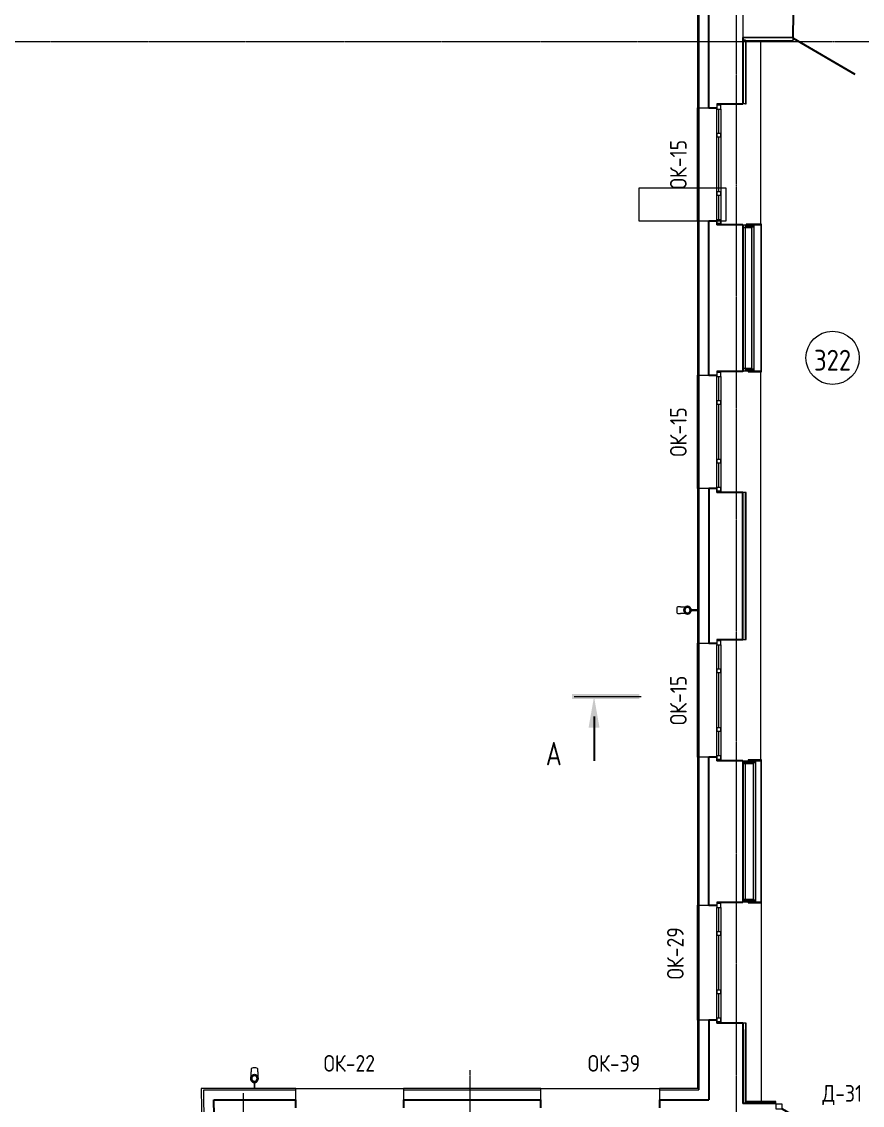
# Model space of a CAD drawing. Header units: millimetres. Extents: x -10178924 to 11692288, y -947381 to 58396.
# Drawn here: x 35120 to 47737, y -254409 to -238138 of the extents above; entities that cross this region are included whole.
import ezdxf

# ---------------------------------------------------------------- set-up
doc = ezdxf.new("R2010")
doc.units = ezdxf.units.MM
doc.linetypes.add('ADSK_Линия сетки', pattern=[25, 20, -2.5, 0, -2.5])
doc.linetypes.add('ADSK_Штрихпунктирная 2 точки_ш15 п1_5 п1_5 п1_5', pattern=[19.5, 15, -1.5, 0, -1.5, 0, -1.5])
for name, color, linetype, lineweight in [('_ Окна', 7, 'Continuous', 9), ('Аннотация', 7, 'Continuous', 18), ('Двери', 7, 'Continuous', 9), ('Марки дверей', 7, 'Continuous', 20), ('Марки окон', 7, 'Continuous', 20), ('Обобщенные модели', 7, 'Continuous', 18), ('Окна', 7, 'Continuous', 9), ('Оси', 253, 'Continuous', 9), ('Перекрытие', 7, 'Continuous', 18), ('Разрезы', 7, 'Continuous', 9), ('Стены внутренние', 7, 'Continuous', 18), ('Стены наружные', 7, 'Continuous', 18), ('Стены несущие', 7, 'Continuous', 30), ('Стены отделка', 7, 'Continuous', 30), ('Стены штриховка', 7, 'Continuous', 9), ('ШТРИХОВКА', 252, 'Continuous', 15)]:
    doc.layers.add(name, color=color, linetype=linetype, lineweight=lineweight)
doc.layers.add('Линии', color=7, linetype='Continuous', lineweight=9, true_color=0x00a600)
doc.styles.add('GOST Common', font='GOST_Common.ttf', dxfattribs={"width": 0.9, "height": 350})
doc.styles.add('GOST Common_2', font='GOST_Common.ttf', dxfattribs={"width": 0.9, "height": 250})
doc.styles.add('GOST Common_3', font='GOST_Common.ttf', dxfattribs={"width": 0.8, "height": 350})

# ---------------------------------------------------------------- blocks, each defined once
blk = doc.blocks.new('Высотные отметки - Рамка-12095-План 4-го этажа')
at = {"layer": 'Аннотация', "lineweight": 20}
for p, q in [((-6.5, 0), (-6.5, 5)), ((-6.5, 5), (6.5, 5)), ((6.5, 5), (6.5, 0)), ((6.5, 0), (-6.5, 0))]:
    blk.add_line(p, q, dxfattribs=at)
blk = doc.blocks.new('Дверь-Alumark_двупольная с глухим окном_S70 - 2000х2200Н ост алюм Д33-6295929-План 3-го этажа')
at = {"layer": 'Двери', "lineweight": 30}
for p, q in [((-780, -175), (4, 278)), ((1030, -175), (246, 278))]:
    blk.add_line(p, q, dxfattribs=at)
at = {"layer": 'Двери'}
for p, q in [((-875, -175), (-875, -245)), ((-780, -175), (-875, -175)), ((-875, -245), (-780, -245)), ((-780, -245), (-780, -175)), ((1030, -175), (1030, -245)), ((1125, -175), (1030, -175)), ((1030, -245), (1125, -245)), ((1125, -245), (1125, -175))]:
    blk.add_line(p, q, dxfattribs=at)
blk = doc.blocks.new('Водосток - Тип 1 _карниз больше 490мм_-5181640-План 3-го этажа')
at = {"layer": 'Обобщенные модели', "lineweight": 9}
h = blk.add_hatch(dxfattribs=at)
h.set_pattern_fill('FP_10', color=256, style=0, pattern_type=2)
h.set_pattern_definition([(45, (-38486.85, -20811.32), (-106.066, 106.066), [])])
h.paths.add_polyline_path([(125, 110), (147, 115), (164, 129), (174, 149), (174, 171), (164, 191), (147, 205), (125, 210), (103, 205), (86, 191), (76, 171), (76, 149), (86, 129), (103, 115), (123, 110)])
at = {"layer": 'Обобщенные модели'}
for p, q in [((75, 306), (75, 264)), ((175, 264), (175, 306)), ((120, 109), (120, 10)), ((130, 10), (130, 109))]:
    blk.add_line(p, q, dxfattribs=at)
at = {"layer": 'Обобщенные модели', "flags": 128}
for points in [[(75, 173), (75, 174), (75, 177), (75, 180), (75, 183), (75, 186), (75, 190), (75, 193), (75, 197), (75, 201), (75, 205), (75, 210), (75, 214), (75, 219), (75, 224), (75, 229), (75, 234), (75, 239), (75, 245), (75, 250), (75, 256), (75, 261), (75, 264)], [(175, 264), (175, 258), (175, 252), (175, 247), (175, 242), (175, 236), (175, 231), (175, 226), (175, 221), (175, 216), (175, 212), (175, 207), (175, 203), (175, 199), (175, 195), (175, 191), (175, 188), (175, 184), (175, 181), (175, 178), (175, 175), (175, 173)]]:
    blk.add_lwpolyline(points, dxfattribs=at)
at = {"layer": 'Обобщенные модели'}
for start, end in [(90, 270), (270, 90)]:
    blk.add_arc((125, 160), 52, start, end, dxfattribs=at)
at = {"layer": 'Обобщенные модели', "lineweight": 40}
for start, end in [(90, 270), (270, 90)]:
    blk.add_arc((125, 160), 50, start, end, dxfattribs=at)
at = {"layer": 'Обобщенные модели'}
for start_param, end_param in [(4.712389, 6.283185), (3.141593, 4.712389)]:
    blk.add_ellipse((125, 306), major_axis=(-50, 0), ratio=0.309017, start_param=start_param, end_param=end_param, dxfattribs=at)
blk = doc.blocks.new('Водосток - Тип 1 _карниз больше 490мм_-5178134-План 3-го этажа')
at = {"layer": 'Обобщенные модели'}
for p, q in [((75, 306), (75, 264)), ((175, 264), (175, 306)), ((120, 109), (120, 10)), ((130, 10), (130, 109))]:
    blk.add_line(p, q, dxfattribs=at)
at = {"layer": 'Обобщенные модели', "flags": 128}
for points in [[(75, 173), (75, 174), (75, 177), (75, 180), (75, 183), (75, 186), (75, 190), (75, 193), (75, 197), (75, 201), (75, 205), (75, 210), (75, 214), (75, 219), (75, 224), (75, 229), (75, 234), (75, 239), (75, 245), (75, 250), (75, 256), (75, 261), (75, 264)], [(175, 264), (175, 258), (175, 252), (175, 247), (175, 242), (175, 236), (175, 231), (175, 226), (175, 221), (175, 216), (175, 212), (175, 207), (175, 203), (175, 199), (175, 195), (175, 191), (175, 188), (175, 184), (175, 181), (175, 178), (175, 175), (175, 173)]]:
    blk.add_lwpolyline(points, dxfattribs=at)
at = {"layer": 'Обобщенные модели'}
for start, end in [(90, 270), (270, 90)]:
    blk.add_arc((125, 160), 52, start, end, dxfattribs=at)
at = {"layer": 'Обобщенные модели', "lineweight": 40}
for start, end in [(90, 270), (270, 90)]:
    blk.add_arc((125, 160), 50, start, end, dxfattribs=at)
at = {"layer": 'Обобщенные модели'}
for start_param, end_param in [(4.712389, 6.283185), (3.141593, 4.712389)]:
    blk.add_ellipse((125, 306), major_axis=(-50, 0), ratio=0.309017, start_param=start_param, end_param=end_param, dxfattribs=at)
blk = doc.blocks.new('AC_Дверь_Однопольная_Стальная - 1070х2200Н Д8л противопож EI30-3873440-План 3-го этажа')
at = {"layer": 'Двери', "lineweight": 30}
blk.add_line((535, 190), (-392, 725), dxfattribs=at)
blk = doc.blocks.new('окно трехпол с фрамугой - 1800 и 1820х2300_h___нов_ ок15-2116795-План 3-го этажа')
at = {"layer": '_ Окна', "lineweight": 18}
for p, q in [((-910, 75), (-910, 135)), ((-910, 135), (-830, 135)), ((-830, 75), (-910, 75)), ((-830, 135), (-830, 75)), ((-470, 75), (-470, 135)), ((-470, 135), (-410, 135)), ((-410, 75), (-470, 75)), ((-410, 135), (-410, 75)), ((410, 75), (410, 135)), ((410, 135), (470, 135)), ((470, 75), (410, 75)), ((470, 135), (470, 75)), ((830, 135), (830, 75)), ((910, 135), (830, 135)), ((830, 75), (910, 75)), ((910, 75), (910, 135))]:
    blk.add_line(p, q, dxfattribs=at)
at = {"layer": '_ Окна'}
for p, q in [((-890, 75), (-890, 135)), ((-830, 105), (-470, 105)), ((-410, 105), (410, 105)), ((470, 105), (830, 105)), ((890, 75), (890, 135))]:
    blk.add_line(p, q, dxfattribs=at)
at = {"layer": 'Окна'}
for p, q in [((-910, 135), (-910, 75)), ((-830, 135), (-910, 135)), ((-910, 75), (-830, 75)), ((-830, 135), (-470, 135)), ((-470, 75), (-830, 75)), ((-410, 135), (-470, 135)), ((-470, 75), (-410, 75)), ((-410, 135), (410, 135)), ((410, 75), (-410, 75)), ((470, 135), (410, 135)), ((410, 75), (470, 75)), ((470, 135), (830, 135)), ((830, 75), (470, 75)), ((910, 135), (830, 135)), ((830, 75), (910, 75)), ((910, 75), (910, 135))]:
    blk.add_line(p, q, dxfattribs=at)
blk = doc.blocks.new('окно трехпол с фрамугой - 1800 и 1820х2300_h___нов_ ок15-2116793-План 3-го этажа')
at = {"layer": '_ Окна', "lineweight": 18}
for p, q in [((-910, 75), (-910, 135)), ((-910, 135), (-830, 135)), ((-830, 75), (-910, 75)), ((-830, 135), (-830, 75)), ((-470, 75), (-470, 135)), ((-470, 135), (-410, 135)), ((-410, 75), (-470, 75)), ((-410, 135), (-410, 75)), ((410, 75), (410, 135)), ((410, 135), (470, 135)), ((470, 75), (410, 75)), ((470, 135), (470, 75)), ((830, 135), (830, 75)), ((910, 135), (830, 135)), ((830, 75), (910, 75)), ((910, 75), (910, 135))]:
    blk.add_line(p, q, dxfattribs=at)
at = {"layer": '_ Окна'}
for p, q in [((-890, 75), (-890, 135)), ((-830, 105), (-470, 105)), ((-410, 105), (410, 105)), ((470, 105), (830, 105)), ((890, 75), (890, 135))]:
    blk.add_line(p, q, dxfattribs=at)
at = {"layer": 'Окна'}
for p, q in [((-910, 135), (-910, 75)), ((-830, 135), (-910, 135)), ((-910, 75), (-830, 75)), ((-830, 135), (-470, 135)), ((-470, 75), (-830, 75)), ((-410, 135), (-470, 135)), ((-470, 75), (-410, 75)), ((-410, 135), (410, 135)), ((410, 75), (-410, 75)), ((470, 135), (410, 135)), ((410, 75), (470, 75)), ((470, 135), (830, 135)), ((830, 75), (470, 75)), ((910, 135), (830, 135)), ((830, 75), (910, 75)), ((910, 75), (910, 135))]:
    blk.add_line(p, q, dxfattribs=at)
blk = doc.blocks.new('окно трехпол с фрамугой - 1800 и 1820х2300_h___нов_ ок15-2116791-План 3-го этажа')
at = {"layer": '_ Окна', "lineweight": 18}
for p, q in [((-910, 75), (-910, 135)), ((-910, 135), (-830, 135)), ((-830, 75), (-910, 75)), ((-830, 135), (-830, 75)), ((-470, 75), (-470, 135)), ((-470, 135), (-410, 135)), ((-410, 75), (-470, 75)), ((-410, 135), (-410, 75)), ((410, 75), (410, 135)), ((410, 135), (470, 135)), ((470, 75), (410, 75)), ((470, 135), (470, 75)), ((830, 135), (830, 75)), ((910, 135), (830, 135)), ((830, 75), (910, 75)), ((910, 75), (910, 135))]:
    blk.add_line(p, q, dxfattribs=at)
at = {"layer": '_ Окна'}
for p, q in [((-890, 75), (-890, 135)), ((-830, 105), (-470, 105)), ((-410, 105), (410, 105)), ((470, 105), (830, 105)), ((890, 75), (890, 135))]:
    blk.add_line(p, q, dxfattribs=at)
at = {"layer": 'Окна'}
for p, q in [((-910, 135), (-910, 75)), ((-830, 135), (-910, 135)), ((-910, 75), (-830, 75)), ((-830, 135), (-470, 135)), ((-470, 75), (-830, 75)), ((-410, 135), (-470, 135)), ((-470, 75), (-410, 75)), ((-410, 135), (410, 135)), ((410, 75), (-410, 75)), ((470, 135), (410, 135)), ((410, 75), (470, 75)), ((470, 135), (830, 135)), ((830, 75), (470, 75)), ((910, 135), (830, 135)), ((830, 75), (910, 75)), ((910, 75), (910, 135))]:
    blk.add_line(p, q, dxfattribs=at)
blk = doc.blocks.new('окно трехпол с фрамугой - 1715-2240_h___нов_ ок29 е30-2157682-План 3-го этажа')
at = {"layer": '_ Окна', "lineweight": 18}
for p, q in [((-910, 75), (-910, 135)), ((-910, 135), (-830, 135)), ((-830, 75), (-910, 75)), ((-830, 135), (-830, 75)), ((-470, 75), (-470, 135)), ((-470, 135), (-410, 135)), ((-410, 75), (-470, 75)), ((-410, 135), (-410, 75)), ((410, 75), (410, 135)), ((410, 135), (470, 135)), ((470, 75), (410, 75)), ((470, 135), (470, 75)), ((830, 135), (830, 75)), ((910, 135), (830, 135)), ((830, 75), (910, 75)), ((910, 75), (910, 135))]:
    blk.add_line(p, q, dxfattribs=at)
at = {"layer": '_ Окна'}
for p, q in [((-890, 75), (-890, 135)), ((-830, 105), (-470, 105)), ((-410, 105), (410, 105)), ((470, 105), (830, 105)), ((890, 75), (890, 135))]:
    blk.add_line(p, q, dxfattribs=at)
at = {"layer": 'Окна'}
for p, q in [((-910, 135), (-910, 75)), ((-830, 135), (-910, 135)), ((-910, 75), (-830, 75)), ((-830, 135), (-470, 135)), ((-470, 75), (-830, 75)), ((-410, 135), (-470, 135)), ((-470, 75), (-410, 75)), ((-410, 135), (410, 135)), ((410, 75), (-410, 75)), ((470, 135), (410, 135)), ((410, 75), (470, 75)), ((470, 135), (830, 135)), ((830, 75), (470, 75)), ((910, 135), (830, 135)), ((830, 75), (910, 75)), ((910, 75), (910, 135))]:
    blk.add_line(p, q, dxfattribs=at)
blk = doc.blocks.new('Разрез - Номер вида спереди_3_5 мм-16061-План 3-го этажа')
at = {"layer": 'Разрезы'}
for points in [[(9.8, 0.4), (9.8, -0.39), (-0.33, -0.39), (-0.33, 0.4)], [(2.18, -4.67), (3, 0), (3.82, -4.67)]]:
    blk.add_hatch(color=256, dxfattribs=at).paths.add_polyline_path(points)
at = {"layer": 'Разрезы', "lineweight": 30}
blk.add_line((3, -3), (3, -9.66), dxfattribs=at)
blk = doc.blocks.new('3 этаж')
at = {"layer": 'Стены внутренние'}
for points in [[(46073, -150903), (46113, -150903), (46113, -150863), (45982, -150863), (45982, -150903), (46022, -150903)], [(46113, -153018), (46113, -150903), (46073, -150903), (46073, -153018), (46089, -153018)], [(46113, -153058), (46113, -153018), (45982, -153018), (45982, -153057), (46087, -153058)], [(45982, -158948), (46136, -158948), (46136, -158908), (45962, -158908), (45962, -158937), (45982, -158937)], [(46096, -160990), (46136, -160990), (46135, -158948), (46096, -158948), (46096, -160721)], [(46096, -161030), (46136, -161030), (46136, -160990), (45982, -160990), (45982, -161030)]]:
    blk.add_hatch(color=256, dxfattribs=at).paths.add_polyline_path(points)
at = {"layer": 'Линии', "color": 7, "linetype": 'ADSK_Штрихпунктирная 2 точки_ш15 п1_5 п1_5 п1_5'}
blk.add_line((42911, -163831), (44692, -163831), dxfattribs=at)
at = {"layer": 'Линии', "color": 7}
blk.add_circle((47290, -152858), 400, dxfattribs=at)
at = {"layer": 'Оси', "linetype": 'ADSK_Линия сетки'}
for p, q in [((45850, -188335), (45850, -141962)), ((-10559, -148107), (56005, -148107)), ((41850, -188335), (41850, -163554)), ((38450, -188335), (38450, -163898))]:
    blk.add_line(p, q, dxfattribs=at)
at = {"layer": 'Перекрытие'}
for p, q in [((46213, -150851), (46213, -148105)), ((45982, -149043), (45942, -149043)), ((45942, -153070), (45612, -153070)), ((45942, -153058), (45942, -153070)), ((46213, -158896), (46213, -153070)), ((46225, -164025), (46225, -161040))]:
    blk.add_line(p, q, dxfattribs=at)
at = {"layer": 'Разрезы', "lineweight": 20}
blk.add_line((43410, -157944), (44419, -157944), dxfattribs=at)
at = {"layer": 'Стены наружные'}
for p, q in [((45261, -150808), (45261, -149103)), ((45261, -149103), (45262, -149103)), ((45262, -149103), (45262, -150808)), ((45282, -149103), (45282, -150808)), ((45282, -150808), (45282, -149103)), ((45262, -150808), (45261, -150808)), ((45262, -150808), (45262, -150808)), ((45261, -154818), (45261, -153121)), ((45262, -153121), (45261, -153121)), ((45262, -154818), (45262, -153118)), ((45262, -153121), (45262, -154818)), ((45282, -153118), (45282, -154818)), ((45282, -154818), (45282, -153118)), ((45261, -154818), (45262, -154818)), ((45261, -158852), (45261, -157143)), ((45261, -157143), (45262, -157143)), ((45262, -158853), (45262, -157143)), ((45262, -157143), (45262, -158852)), ((45282, -157143), (45282, -158853)), ((45282, -158853), (45282, -157143)), ((45262, -158852), (45261, -158852)), ((45261, -162805), (45261, -161076)), ((45262, -161076), (45261, -161076)), ((45262, -162805), (45262, -161075)), ((45262, -161076), (45262, -162805)), ((45282, -161075), (45282, -162805)), ((45282, -162805), (45282, -161075)), ((45262, -162805), (45261, -162805)), ((39233, -163831), (40848, -163831))]:
    blk.add_line(p, q, dxfattribs=at)
at = {"layer": 'Стены несущие'}
for p, q in [((45432, -149103), (45432, -141153)), ((46700, -148056), (46703, -147676)), ((46700, -148056), (45942, -148051)), ((45942, -148051), (45942, -149043)), ((46700, -148056), (46700, -148056)), ((45432, -149103), (45552, -149103)), ((45612, -149043), (45942, -149043)), ((45552, -150808), (45432, -150808)), ((45432, -153118), (45432, -150808)), ((45942, -150863), (45612, -150863)), ((45942, -150863), (45942, -153058)), ((45612, -153058), (45942, -153058)), ((45432, -153118), (45552, -153118)), ((45552, -154818), (45432, -154818)), ((45432, -154818), (45432, -157143)), ((45942, -154878), (45612, -154878)), ((45942, -157088), (45942, -154878)), ((45432, -157143), (45552, -157143)), ((45612, -157088), (45942, -157088)), ((45432, -161075), (45432, -158853)), ((45552, -158853), (45432, -158853)), ((45942, -158908), (45612, -158908)), ((45942, -158908), (45942, -161030)), ((45432, -161075), (45552, -161075)), ((45612, -161030), (45942, -161030)), ((45432, -162805), (45432, -164001)), ((45552, -162805), (45432, -162805)), ((45942, -162850), (45612, -162850)), ((45942, -162850), (45942, -164057)), ((38006, -164001), (39233, -164001)), ((38080, -170232), (38006, -164001)), ((39233, -164121), (39233, -164001)), ((40848, -164001), (42911, -164001)), ((40848, -164001), (40848, -164121)), ((42911, -164121), (42911, -164001)), ((44691, -164001), (45432, -164001)), ((44691, -164001), (44691, -164121)), ((46439, -164057), (45942, -164057)), ((46439, -164067), (46439, -164057))]:
    blk.add_line(p, q, dxfattribs=at)
at = {"layer": 'Стены отделка', "lineweight": 9}
for p, q in [((45262, -145807), (45262, -149103)), ((45282, -149103), (45282, -145807)), ((45282, -145807), (45282, -149103)), ((45942, -148051), (45942, -148091)), ((46700, -148096), (46700, -148056)), ((45942, -148091), (46700, -148096)), ((45982, -148091), (45942, -148091)), ((45982, -148092), (45982, -148091)), ((45994, -149043), (45994, -148104)), ((45994, -148104), (46700, -148108)), ((46700, -148108), (46700, -148096)), ((45262, -149103), (45282, -149103)), ((45282, -149103), (45432, -149103)), ((45982, -149042), (45982, -149043)), ((45982, -149043), (45994, -149043)), ((45282, -150808), (45262, -150808)), ((45262, -150808), (45262, -153118)), ((45282, -153118), (45282, -150808)), ((45432, -150808), (45282, -150808)), ((45282, -150808), (45282, -153118)), ((45942, -150863), (46213, -150863)), ((45943, -150863), (45943, -150903)), ((45943, -150903), (46073, -150903)), ((45982, -153058), (45982, -150863)), ((46223, -150851), (45994, -150851)), ((45994, -150851), (45994, -150863)), ((46073, -150903), (46073, -153018)), ((46113, -153058), (46113, -150863)), ((46213, -150863), (46213, -153058)), ((46225, -153068), (46225, -150853)), ((46213, -153058), (45942, -153058)), ((46073, -153018), (45943, -153018)), ((45943, -153018), (45943, -153058)), ((46022, -153058), (46022, -153070)), ((46022, -153070), (46223, -153070)), ((45262, -153118), (45282, -153118)), ((45282, -153118), (45432, -153118)), ((45282, -154818), (45262, -154818)), ((45262, -154818), (45262, -157143)), ((45282, -157143), (45282, -154818)), ((45432, -154818), (45282, -154818)), ((45282, -154818), (45282, -157143)), ((45994, -154878), (45942, -154878)), ((45994, -157088), (45994, -154878)), ((45262, -157143), (45282, -157143)), ((45282, -157143), (45432, -157143)), ((45942, -157088), (45994, -157088)), ((45262, -158853), (45262, -161075)), ((45282, -158853), (45262, -158853)), ((45282, -161075), (45282, -158853)), ((45282, -158853), (45282, -161075)), ((45432, -158853), (45282, -158853)), ((45942, -158908), (46213, -158908)), ((45962, -158908), (45962, -158948)), ((45962, -158948), (46096, -158948)), ((45982, -161030), (45982, -158908)), ((46223, -158896), (46022, -158896)), ((46022, -158896), (46022, -158908)), ((46096, -158948), (46096, -160990)), ((46136, -161030), (46136, -158908)), ((46213, -158908), (46213, -161030)), ((46225, -161040), (46225, -158898)), ((45262, -161075), (45282, -161075)), ((45282, -161075), (45432, -161075)), ((46213, -161030), (45942, -161030)), ((46096, -160990), (45962, -160990)), ((45962, -160990), (45962, -161030)), ((46022, -161030), (46022, -161042)), ((46022, -161042), (46223, -161042)), ((45262, -162805), (45262, -163831)), ((45282, -162805), (45262, -162805)), ((45282, -163831), (45282, -162805)), ((45282, -162805), (45282, -163851)), ((45432, -162805), (45282, -162805)), ((45942, -162850), (45942, -162850)), ((45994, -162850), (45942, -162850)), ((45982, -162850), (45982, -162942)), ((45994, -164037), (45994, -162850)), ((39233, -163831), (37814, -163831)), ((37814, -163831), (37890, -170234)), ((39233, -164001), (39233, -163831)), ((42911, -163831), (40848, -163831)), ((40848, -163831), (40848, -164001)), ((42911, -164001), (42911, -163831)), ((45282, -163831), (44691, -163831)), ((44691, -163831), (44691, -164001)), ((45282, -163851), (45282, -163831)), ((37856, -164001), (37854, -163851)), ((40848, -163851), (40849, -163851)), ((44691, -163851), (44692, -163851)), ((46439, -164025), (45982, -164025)), ((46439, -164057), (46439, -164025))]:
    blk.add_line(p, q, dxfattribs=at)
at = {"layer": 'Стены штриховка'}
for p, q in [((45942, -147671), (45942, -148051)), ((45982, -148092), (45982, -149042)), ((45992, -149043), (45992, -148102)), ((45992, -148102), (46700, -148106)), ((46225, -150853), (45994, -150853)), ((46223, -153070), (46223, -150851)), ((46225, -150851), (46223, -150851)), ((46225, -150853), (46225, -150851)), ((46022, -153068), (46225, -153068)), ((46223, -153070), (46225, -153070)), ((46225, -153070), (46225, -153068)), ((45982, -157088), (45982, -154878)), ((45992, -157088), (45992, -154878)), ((46225, -158898), (46022, -158898)), ((46223, -161042), (46223, -158896)), ((46225, -158896), (46223, -158896)), ((46225, -158898), (46225, -158896)), ((46022, -161040), (46225, -161040)), ((46223, -161042), (46225, -161042)), ((45992, -164037), (45992, -162850)), ((45982, -164037), (45982, -162942)), ((37854, -163851), (39233, -163851)), ((37930, -170232), (37856, -164001)), ((40849, -163851), (42911, -163851)), ((44692, -163851), (45282, -163851)), ((46439, -164027), (45982, -164027)), ((46439, -164037), (45982, -164037))]:
    blk.add_line(p, q, dxfattribs=at)
at = {"layer": 'Двери', "color": 8, "true_color": 0x7f7f7f, "rotation": 179.6197052087535}
blk.add_blockref('AC_Дверь_Однопольная_Стальная - 1070х2200Н Д8л противопож EI30-3873440-План 3-го этажа', (47236, -147870), dxfattribs=at)
at = {"layer": 'Двери', "rotation": 180}
blk.add_blockref('Дверь-Alumark_двупольная с глухим окном_S70 - 2000х2200Н ост алюм Д33-6295929-План 3-го этажа', (47564, -164312), dxfattribs=at)
at = {"layer": 'Обобщенные модели', "rotation": 90}
blk.add_blockref('Водосток - Тип 1 _карниз больше 490мм_-5178134-План 3-го этажа', (45272, -156773), dxfattribs=at)
at = {"layer": 'Обобщенные модели'}
blk.add_blockref('Водосток - Тип 1 _карниз больше 490мм_-5181640-План 3-го этажа', (38487, -163841), dxfattribs=at)
at = {"layer": 'Окна', "rotation": 90}
for name, p in [('окно трехпол с фрамугой - 1800 и 1820х2300_h___нов_ ок15-2116795-План 3-го этажа', (45687, -149953)), ('окно трехпол с фрамугой - 1800 и 1820х2300_h___нов_ ок15-2116793-План 3-го этажа', (45687, -153968)), ('окно трехпол с фрамугой - 1800 и 1820х2300_h___нов_ ок15-2116791-План 3-го этажа', (45687, -157998)), ('окно трехпол с фрамугой - 1715-2240_h___нов_ ок29 е30-2157682-План 3-го этажа', (45687, -161940))]:
    blk.add_blockref(name, p, dxfattribs=at)
at = {"layer": 'Разрезы', "lineweight": 50, "xscale": 99.99999999999993, "yscale": 99.99999999999993, "zscale": 99.99999999999993}
blk.add_blockref('Разрез - Номер вида спереди_3_5 мм-16061-План 3-го этажа', (43410, -157944), dxfattribs=at)
at = {"layer": 'Аннотация', "lineweight": 9, "insert": (47290, -152894), "char_height": 312.5, "width": 520.21, "attachment_point": 5, "line_spacing_factor": 1.022766, "style": 'GOST Common'}
blk.add_mtext('322', dxfattribs=at)
at = {"layer": 'Марки дверей', "lineweight": 9, "insert": (47435, -163929), "char_height": 250, "width": 643.5, "attachment_point": 5, "line_spacing_factor": 1.022766, "style": 'GOST Common_2'}
blk.add_mtext('\\pxqc,t1.8,3.6,5.4,7.2,9,10.8,12.6,14.4,16.2,18,19.8,21.6,23.4,25.2,27,28.8,30.6,32.4,34.2,36,37.8,39.6,41.4,43.2,45,46.8,48.6,50.4,52.2,54,55.8,57.6;{Д-31}', dxfattribs=at)
at = {"layer": 'Марки окон', "lineweight": 9, "char_height": 250, "attachment_point": 5, "rotation": 90, "line_spacing_factor": 1.022766, "style": 'GOST Common_2'}
for s, insert, width in [('\\pxqc,t1.8,3.6,5.4,7.2,9,10.8,12.6,14.4,16.2,18,19.8,21.6,23.4,25.2,27,28.8,30.6,32.4,34.2,36,37.8,39.6,41.4,43.2,45,46.8,48.6,50.4,52.2,54,55.8,57.6;{ОК-15}', (44976, -149957), 797.4), ('\\pxqc,t1.8,3.6,5.4,7.2,9,10.8,12.6,14.4,16.2,18,19.8,21.6,23.4,25.2,27,28.8,30.6,32.4,34.2,36,37.8,39.6,41.4,43.2,45,46.8,48.6,50.4,52.2,54,55.8,57.6;{ОК-15}', (44976, -153972), 797.4), ('\\pxqc,t1.8,3.6,5.4,7.2,9,10.8,12.6,14.4,16.2,18,19.8,21.6,23.4,25.2,27,28.8,30.6,32.4,34.2,36,37.8,39.6,41.4,43.2,45,46.8,48.6,50.4,52.2,54,55.8,57.6;{ОК-15}', (44976, -158002), 797.4), ('\\pxqc,t1.8,3.6,5.4,7.2,9,10.8,12.6,14.4,16.2,18,19.8,21.6,23.4,25.2,27,28.8,30.6,32.4,34.2,36,37.8,39.6,41.4,43.2,45,46.8,48.6,50.4,52.2,54,55.8,57.6;{ОК-29}', (44931, -161799), 845.1)]:
    blk.add_mtext(s, dxfattribs=dict(at, insert=insert, width=width))
at = {"layer": 'Марки окон', "lineweight": 9, "char_height": 250, "width": 845.1, "attachment_point": 5, "line_spacing_factor": 1.022766, "style": 'GOST Common_2'}
for s, insert in [('\\pxqc,t1.8,3.6,5.4,7.2,9,10.8,12.6,14.4,16.2,18,19.8,21.6,23.4,25.2,27,28.8,30.6,32.4,34.2,36,37.8,39.6,41.4,43.2,45,46.8,48.6,50.4,52.2,54,55.8,57.6;{ОК-22}', (40037, -163452)), ('\\pxqc,t1.8,3.6,5.4,7.2,9,10.8,12.6,14.4,16.2,18,19.8,21.6,23.4,25.2,27,28.8,30.6,32.4,34.2,36,37.8,39.6,41.4,43.2,45,46.8,48.6,50.4,52.2,54,55.8,57.6;{ОК-39}', (44009, -163452))]:
    blk.add_mtext(s, dxfattribs=dict(at, insert=insert))
at = {"layer": 'Разрезы', "insert": (43106, -158802), "char_height": 350, "width": 259.2, "attachment_point": 5, "line_spacing_factor": 1.022766, "style": 'GOST Common_3'}
blk.add_mtext('\\pxqc,t2.90286,5.80571,8.70857,11.61143,14.51429,17.41714,20.32,23.22286,26.12571,29.02857,31.93143,34.83429,37.73714,40.64,43.54286,46.44571,49.34857,52.25143,55.15429,58.05714,60.96,63.86286,66.76571,69.66857,72.57143,75.47429,78.37714,81.28,84.18286,87.08571,89.98857,92.89143;{А}', dxfattribs=at)

msp = doc.modelspace()

# ---------------------------------------------------------------- block references
at = {"layer": 'Аннотация', "lineweight": 20, "xscale": 99.99999999999993, "yscale": 99.99999999999993, "zscale": 99.99999999999993}
msp.add_blockref('Высотные отметки - Рамка-12095-План 4-го этажа', (45038.5, -241131.9), dxfattribs=at)
at = {"layer": 'ШТРИХОВКА'}
msp.add_blockref('3 этаж', (0, -90326.7), dxfattribs=at)

doc.saveas('drawing.dxf')
